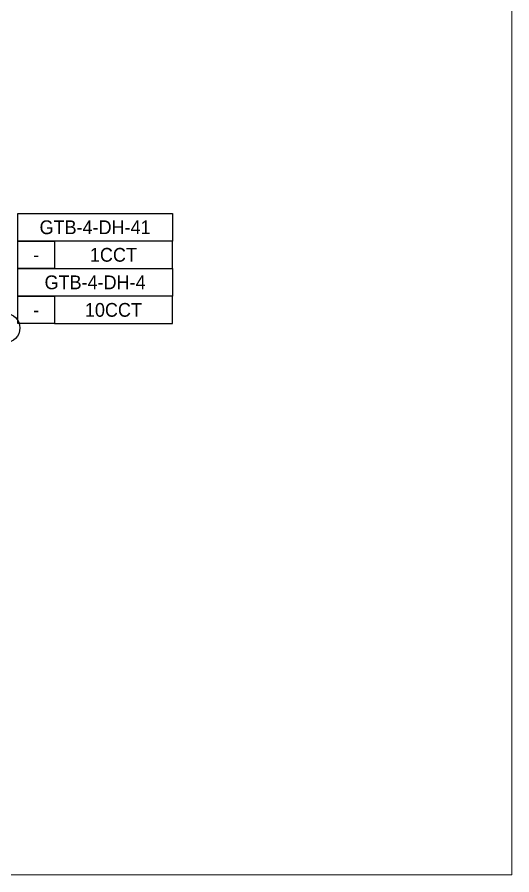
# Model space of a CAD drawing. Header units: millimetres. Extents: x -120884 to 122161, y 4425 to 84147.
# Drawn here: x -38393 to -24917, y 28052 to 51411 of the extents above; entities that cross this region are included whole.
import ezdxf
from ezdxf.enums import TextEntityAlignment as Align

# ---------------------------------------------------------------- set-up
doc = ezdxf.new("R2010")
doc.units = ezdxf.units.MM
doc.header["$LTSCALE"] = 150
for name, color, linetype in [('------99 Grounding_Grounding Terminal Board', 3, 'Continuous'), ('------99 Grounding_Grounding Terminal Board_Capacity', 6, 'Continuous'), ('------99 Grounding_Grounding Terminal Board_T', 2, 'Continuous'), ('-----29 Indicator', 1, 'Continuous')]:
    doc.layers.add(name, color=color, linetype=linetype)
doc.layers.add('-----31 Base Plan', color=252, linetype='Continuous', lineweight=0)
doc.styles.add('ELEC', font='')
doc.styles.get('ELEC').set_extended_font_data('Dotum')

msp = doc.modelspace()

# ---------------------------------------------------------------- linework, layer by layer
at = {"layer": '------99 Grounding_Grounding Terminal Board', "color": 1, "elevation": 1.231972526259866e-09}
for points in [[(-34161.67290985781, 46063.63047017931), (-34161.67290985827, 45313.63047017957), (-38377.64143832038, 45313.63047017992), (-38377.64143832038, 46063.63047018001)], [(-38377.64143832038, 45313.63047017992), (-37379.15663546613, 45313.63047017992), (-37379.15663546613, 44563.63047017992), (-38377.64143832038, 44563.63047017992)], [(-34161.67290985781, 45313.63047018027), (-37379.15663546613, 45313.63047018027), (-37379.15663546613, 44563.63047017992), (-34161.67290985781, 44563.63047017992)], [(-34161.67290985781, 44563.63047017992), (-34161.67290985827, 43813.63047018019), (-38377.64143832038, 43813.63047018053), (-38377.64143832038, 44563.63047018062)], [(-38377.64143832038, 43813.63047018053), (-37379.15663546613, 43813.63047018053), (-37379.15663546613, 43063.63047018053), (-38377.64143832038, 43063.63047018053)], [(-34161.67290985781, 43813.63047018088), (-37379.15663546613, 43813.63047018088), (-37379.15663546613, 43063.63047018053), (-34161.67290985781, 43063.63047018053)]]:
    msp.add_lwpolyline(points, close=True, dxfattribs=at)
at = {"layer": '-----29 Indicator'}
msp.add_circle((-38718.96722642817, 42945.63047018053), 400, dxfattribs=at)
at = {"layer": '-----31 Base Plan'}
msp.add_lwpolyline([(-24917.31875893194, 28052.49518480473), (-114657.9656886356, 28052.49518480473), (-114657.9656886356, 77104.64656658606), (-24917.31875893194, 77104.64656658606)], close=True, dxfattribs=at)

# ---------------------------------------------------------------- texts
at = {"layer": '------99 Grounding_Grounding Terminal Board_Capacity', "color": 6, "style": 'ELEC'}
for s, p in [('1CCT', (-35770.41477266197, 44938.6304701801, 1.231972526259866e-09)), ('-', (-37878.39903689326, 44938.63047017992, 1.231972526259866e-09)), ('10CCT', (-35770.41477266197, 43438.63047018071, 1.231972526259866e-09)), ('-', (-37878.39903689326, 43438.63047018053, 1.231972526259866e-09))]:
    msp.add_text(s, height=375, rotation=5.002579958505433e-09, dxfattribs=at).set_placement(p, align=Align.MIDDLE_CENTER)
at = {"layer": '------99 Grounding_Grounding Terminal Board_T', "style": 'ELEC'}
for s, p in [('GTB-4-DH-41', (-36269.65717408909, 45688.63047017979, 1.231972526259866e-09)), ('GTB-4-DH-4', (-36269.65717408909, 44188.6304701804, 1.231972526259866e-09))]:
    msp.add_text(s, height=375, rotation=359.999999994789, dxfattribs=at).set_placement(p, align=Align.MIDDLE_CENTER)

doc.saveas('drawing.dxf')
